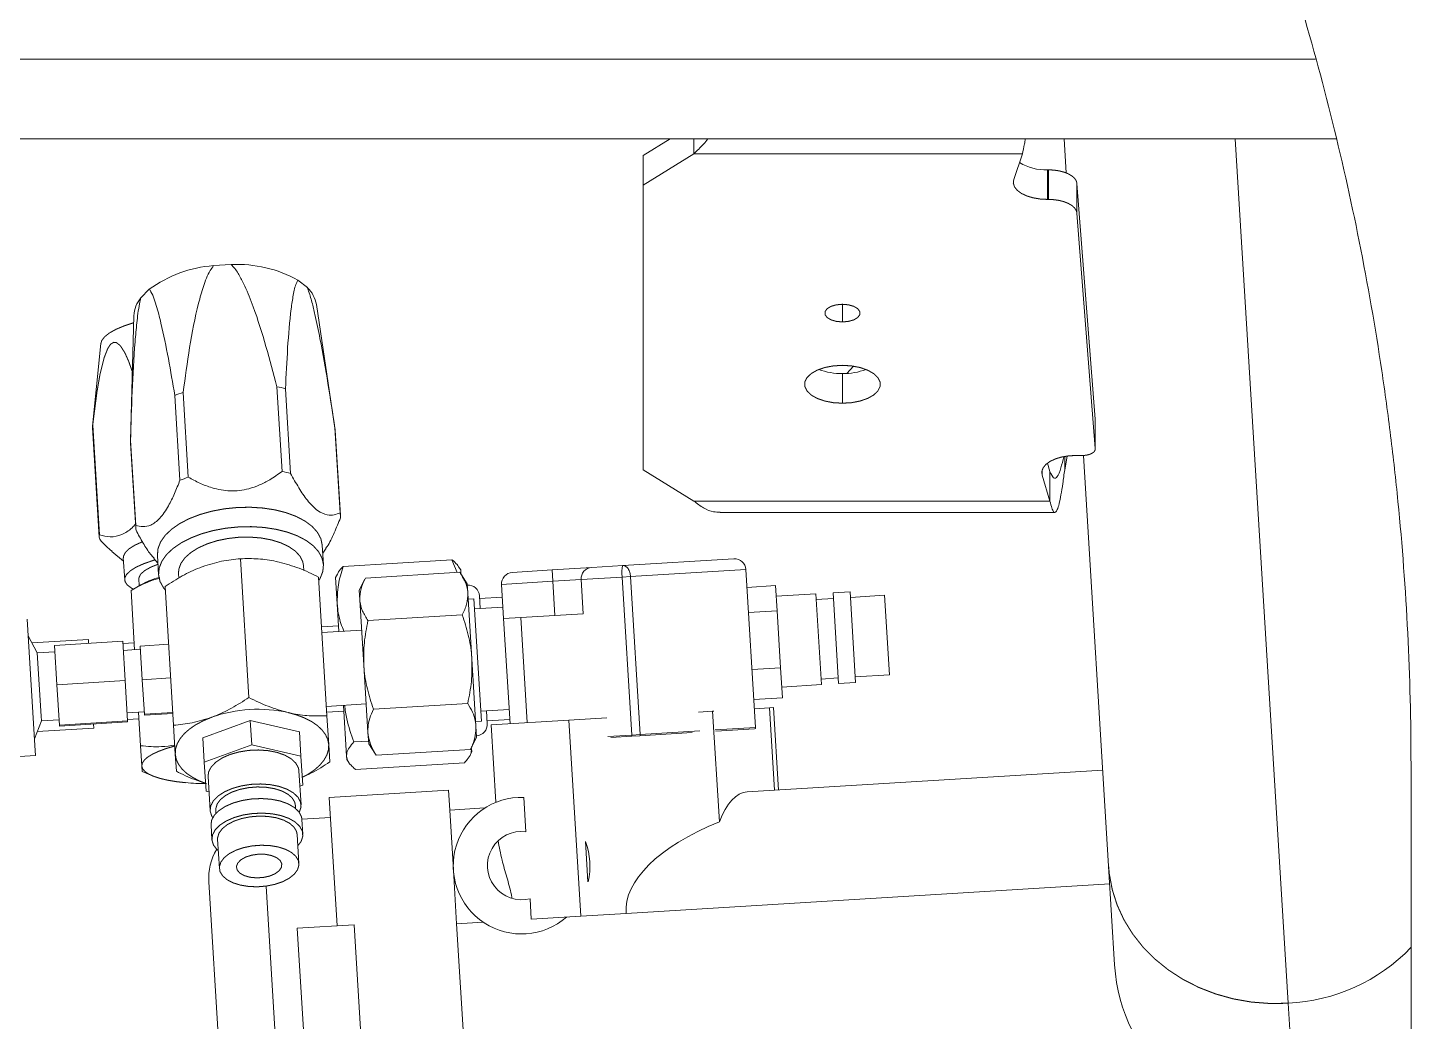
# Model space of a CAD drawing. Header units: millimetres. Extents: x -16985 to -606, y 2122 to 9380.
# Drawn here: x -8656.4 to -8412.8, y 4823.2 to 4997.7 of the extents above; entities that cross this region are included whole.
import ezdxf

# ---------------------------------------------------------------- set-up
doc = ezdxf.new("R2010")
doc.units = ezdxf.units.MM
for name, pattern in [('K5LT32768', [0]), ('K5LT32769', [0]), ('K5LT_THIN', [0])]:
    doc.linetypes.add(name, pattern=pattern)

msp = doc.modelspace()

# ---------------------------------------------------------------- linework, layer by layer
at = {"color": 8, "linetype": 'K5LT32768', "lineweight": 15, "true_color": 0x808080}
for p, q in [((-8430.29, 4992.19), (-9336.8, 4992.19)), ((-8444.41, 4978.19), (-8435.12, 4826.37)), ((-8513.39, 4949.12), (-8513.39, 4946.02)), ((-8478.32, 4920.02), (-8478.32, 4919.12)), ((-8568.75, 4875.65), (-8569.88, 4894.11)), ((-8550.38, 4873.46), (-8554.55, 4873.21)), ((-8538.45, 4874.19), (-8548.89, 4873.56)), ((-8528.62, 4874.8), (-8535.74, 4874.36)), ((-8614.58, 4846.94), (-8607.16, 4725.52)), ((-8466.46, 4847.34), (-8551.38, 4842.15)), ((-8435.12, 4826.37), (-8433.81, 4804.98))]:
    msp.add_line(p, q, dxfattribs=at)
at = {"color": 7, "linetype": 'K5LT_THIN', "lineweight": 18}
for p, q in [((-8426.62, 4978.19), (-8808.55, 4978.19)), ((-8543.66, 4978.19), (-8548.39, 4975.27)), ((-8539.48, 4978.19), (-8539.48, 4975.57)), ((-8474.46, 4978.19), (-8474.1, 4972.2)), ((-8539.48, 4975.57), (-8548.39, 4970.07)), ((-8548.39, 4975.27), (-8548.39, 4970.07)), ((-8539.48, 4975.57), (-8481.78, 4975.57)), ((-8481.78, 4975.57), (-8483.3, 4971.03)), ((-8477.39, 4972.73), (-8477.39, 4967.54)), ((-8477.19, 4972.73), (-8477.39, 4972.73)), ((-8477.19, 4967.54), (-8477.19, 4972.73)), ((-8548.39, 4920.07), (-8548.39, 4970.07)), ((-8472.2, 4965.13), (-8472.2, 4970.33)), ((-8472.2, 4970.33), (-8468.98, 4928.96)), ((-8477.19, 4967.54), (-8477.39, 4967.54)), ((-8472.2, 4965.13), (-8468.98, 4923.77)), ((-8623.82, 4955.91), (-8620.69, 4956.1)), ((-8609, 4953.36), (-8607.34, 4952.05)), ((-8636.57, 4950.26), (-8635.09, 4951.77)), ((-8602.49, 4927.38), (-8605.74, 4949.07)), ((-8637.8, 4947.11), (-8638.38, 4925.18)), ((-8643.58, 4942.26), (-8645.05, 4927.73)), ((-8513.39, 4936.94), (-8513.39, 4931.75)), ((-8512.62, 4936.96), (-8511.42, 4938.25)), ((-8629.15, 4933.65), (-8628.24, 4918.76)), ((-8611.78, 4919.77), (-8612.69, 4934.65)), ((-8611.18, 4934.3), (-8610.27, 4919.41)), ((-8629.7, 4918.22), (-8630.61, 4933.11)), ((-8468.98, 4923.77), (-8468.98, 4928.96)), ((-8468.98, 4928.92), (-8468.98, 4928.96)), ((-8468.98, 4923.72), (-8468.98, 4928.92)), ((-8645.06, 4927.51), (-8643.88, 4908.22)), ((-8645.03, 4927.89), (-8643.85, 4908.61)), ((-8601.58, 4912.51), (-8602.49, 4927.4)), ((-8601.53, 4912.07), (-8602.44, 4926.95)), ((-8638.38, 4925.2), (-8637.47, 4910.32)), ((-8638.38, 4924.76), (-8637.47, 4909.87)), ((-8474.36, 4920.06), (-8473.94, 4922.47)), ((-8474.36, 4922.4), (-8474.36, 4920.06)), ((-8472.39, 4922.57), (-8471.28, 4922.57)), ((-8471.06, 4922.58), (-8466.65, 4850.47)), ((-8539.48, 4914.57), (-8548.39, 4920.07)), ((-8476.95, 4914.57), (-8478.32, 4919.12)), ((-8476.95, 4919.77), (-8477.39, 4921.23)), ((-8476.95, 4919.77), (-8476.95, 4914.57)), ((-8539.48, 4914.57), (-8476.95, 4914.57)), ((-8534.86, 4912.56), (-8476.08, 4912.56)), ((-8604.51, 4903.39), (-8604.72, 4906.8)), ((-8641.66, 4905.71), (-8639.61, 4904.02)), ((-8639.65, 4904.59), (-8639.41, 4900.74)), ((-8634.3, 4904.5), (-8633.58, 4903.64)), ((-8633.66, 4905.03), (-8633.46, 4901.62)), ((-8619.1, 4904.44), (-8617.61, 4880.05)), ((-8604.63, 4905.41), (-8604.04, 4906.32)), ((-8581.95, 4904.25), (-8601.06, 4903.09)), ((-8581.06, 4902.03), (-8581.95, 4904.25)), ((-8532.44, 4904.42), (-8551.93, 4903.23)), ((-8629.96, 4901.83), (-8629.91, 4901.05)), ((-8607.95, 4902.38), (-8608, 4903.18)), ((-8580.59, 4902.06), (-8597.15, 4901.05)), ((-8580.41, 4902.49), (-8580.78, 4903.04)), ((-8579.26, 4900.05), (-8580.47, 4901.88)), ((-8580.36, 4901.72), (-8580.41, 4902.49)), ((-8564.38, 4902.46), (-8571.37, 4902.04)), ((-8557.39, 4902.89), (-8564.38, 4902.46)), ((-8564.26, 4900.47), (-8564.38, 4902.46)), ((-8551.93, 4903.23), (-8557.39, 4902.89)), ((-8530.32, 4902.54), (-8550.59, 4901.3)), ((-8528.62, 4874.8), (-8530.32, 4902.54)), ((-8636.6, 4899.85), (-8638.3, 4898.88)), ((-8636.92, 4900.89), (-8636.85, 4899.71)), ((-8632.33, 4899.57), (-8630.84, 4875.19)), ((-8605.38, 4901.22), (-8603.89, 4876.84)), ((-8602.07, 4901.74), (-8602.37, 4901.14)), ((-8602.08, 4896.5), (-8602.37, 4901.14)), ((-8597.24, 4900.86), (-8598.22, 4898.89)), ((-8579.16, 4898.39), (-8579.26, 4900.05)), ((-8564.26, 4900.47), (-8573.24, 4899.92)), ((-8573.24, 4899.92), (-8572.87, 4893.93)), ((-8564.26, 4900.47), (-8559.27, 4900.77)), ((-8563.89, 4894.48), (-8564.26, 4900.47)), ((-8559.27, 4900.77), (-8552.08, 4901.21)), ((-8558.9, 4894.78), (-8559.27, 4900.77)), ((-8552.08, 4901.21), (-8550.59, 4901.3)), ((-8552.08, 4901.21), (-8550.38, 4873.46)), ((-8550.59, 4901.3), (-8548.89, 4873.56)), ((-8530.13, 4899.41), (-8525.14, 4899.71)), ((-8525.14, 4899.71), (-8524.87, 4895.27)), ((-8638.3, 4898.88), (-8637.66, 4888.46)), ((-8638.3, 4898.88), (-8638.3, 4898.86)), ((-8598.12, 4897.23), (-8598.22, 4898.89)), ((-8597.42, 4885.72), (-8598.12, 4897.23)), ((-8578.45, 4886.88), (-8579.16, 4898.39)), ((-8578.09, 4897.37), (-8579.09, 4897.31)), ((-8578.09, 4897.37), (-8576.78, 4875.91)), ((-8576.99, 4895.68), (-8577.12, 4897.93)), ((-8573.1, 4897.67), (-8577.09, 4897.43)), ((-8518.04, 4898.29), (-8525.02, 4897.86)), ((-8517.06, 4882.32), (-8518.04, 4898.29)), ((-8514.98, 4897.47), (-8517.98, 4897.29)), ((-8512.05, 4898.65), (-8515.04, 4898.47)), ((-8514.07, 4882.5), (-8515.04, 4898.47)), ((-8511.07, 4882.68), (-8512.05, 4898.65)), ((-8506, 4898.02), (-8511.99, 4897.65)), ((-8505.14, 4884.05), (-8506, 4898.02)), ((-8601.79, 4891.66), (-8602.08, 4896.5)), ((-8580.13, 4894.58), (-8596.69, 4893.57)), ((-8573, 4895.93), (-8577.99, 4895.62)), ((-8569.88, 4894.11), (-8558.9, 4894.78)), ((-8529.86, 4894.97), (-8524.87, 4895.27)), ((-8524.87, 4895.27), (-8524.25, 4885.29)), ((-8655.16, 4871.61), (-8656.52, 4893.82)), ((-8601.85, 4892.66), (-8604.84, 4892.48)), ((-8569.88, 4894.11), (-8572.87, 4893.93)), ((-8572.87, 4893.93), (-8571.74, 4875.46)), ((-8654.76, 4887.92), (-8656.34, 4890.87)), ((-8645.79, 4890.27), (-8655.7, 4889.67)), ((-8639.75, 4889.93), (-8651.73, 4889.2)), ((-8645.79, 4890.27), (-8645.74, 4889.56)), ((-8639.75, 4889.93), (-8639.33, 4883.03)), ((-8639.73, 4889.53), (-8637.73, 4889.65)), ((-8597.8, 4891.9), (-8604.78, 4891.48)), ((-8651.66, 4888.11), (-8654.76, 4887.92)), ((-8654.09, 4876.81), (-8654.76, 4887.92)), ((-8651.73, 4889.2), (-8651.31, 4882.3)), ((-8636.66, 4888.53), (-8639.66, 4888.34)), ((-8636.7, 4889.1), (-8631.71, 4889.41)), ((-8636.34, 4883.19), (-8636.7, 4889.1)), ((-8596.69, 4873.9), (-8597.42, 4885.72)), ((-8577.73, 4875.06), (-8578.45, 4886.88)), ((-8524.25, 4885.29), (-8529.25, 4884.99)), ((-8523.93, 4880.03), (-8524.25, 4885.29)), ((-8639.33, 4883.03), (-8651.31, 4882.3)), ((-8639.33, 4883.03), (-8638.9, 4875.96)), ((-8636.34, 4883.19), (-8631.35, 4883.5)), ((-8635.96, 4877.13), (-8636.34, 4883.19)), ((-8524.05, 4881.89), (-8517.06, 4882.32)), ((-8517.12, 4883.31), (-8514.13, 4883.5)), ((-8514.07, 4882.5), (-8511.07, 4882.68)), ((-8511.13, 4883.68), (-8505.14, 4884.05)), ((-8651.31, 4882.3), (-8650.88, 4875.23)), ((-8528.92, 4879.73), (-8523.93, 4880.03)), ((-8638.98, 4877.36), (-8635.99, 4877.55)), ((-8636.99, 4877.49), (-8636.63, 4871.59)), ((-8603.99, 4878.5), (-8597, 4878.93)), ((-8603.93, 4877.5), (-8600.93, 4877.69)), ((-8600.45, 4869.76), (-8600.99, 4878.68)), ((-8579.18, 4879.03), (-8595.74, 4878.02)), ((-8576.89, 4877.65), (-8571.9, 4877.96)), ((-8575.75, 4875.47), (-8575.89, 4877.72)), ((-8538.65, 4877.49), (-8536.17, 4877.64)), ((-8536.17, 4877.64), (-8535.94, 4877.65)), ((-8534.98, 4858.25), (-8536.17, 4877.64)), ((-8528.82, 4878.09), (-8526.18, 4878.25)), ((-8526.18, 4878.25), (-8525.48, 4878.29)), ((-8525.29, 4863.78), (-8526.18, 4878.25)), ((-8524.6, 4863.82), (-8525.48, 4878.29)), ((-8655.24, 4872.82), (-8654.03, 4875.94)), ((-8654.03, 4875.94), (-8654.09, 4876.81)), ((-8654.03, 4875.94), (-8650.93, 4876.13)), ((-8638.9, 4875.96), (-8650.88, 4875.23)), ((-8650.88, 4875.23), (-8650.87, 4875.04)), ((-8638.89, 4875.78), (-8650.87, 4875.04)), ((-8644.88, 4875.41), (-8644.83, 4874.7)), ((-8638.91, 4876.18), (-8636.92, 4876.3)), ((-8638.9, 4875.96), (-8638.89, 4875.78)), ((-8635.96, 4877.13), (-8630.97, 4877.43)), ((-8635.96, 4876.97), (-8630.96, 4877.28)), ((-8635.96, 4876.97), (-8635.96, 4877.13)), ((-8630.53, 4870.12), (-8630.84, 4875.19)), ((-8625.69, 4872.97), (-8617.36, 4876.03)), ((-8617.36, 4876.03), (-8617.1, 4871.77)), ((-8617.36, 4876.03), (-8608.72, 4874.01)), ((-8603.89, 4876.84), (-8603.58, 4871.77)), ((-8577.78, 4875.85), (-8576.78, 4875.91)), ((-8577.61, 4873.1), (-8577.73, 4875.06)), ((-8575.78, 4875.97), (-8571.79, 4876.21)), ((-8575.09, 4875.26), (-8561.44, 4876.09)), ((-8575.09, 4875.26), (-8574.26, 4861.69)), ((-8561.44, 4876.09), (-8554.75, 4876.5)), ((-8559.33, 4841.66), (-8561.44, 4876.09)), ((-8644.83, 4874.7), (-8654.75, 4874.09)), ((-8625.69, 4872.97), (-8625.43, 4868.7)), ((-8608.72, 4874.01), (-8608.46, 4869.74)), ((-8596.57, 4871.94), (-8596.69, 4873.9)), ((-8578.59, 4871.14), (-8577.61, 4873.1)), ((-8550.37, 4873.27), (-8554.03, 4873.04)), ((-8550.38, 4873.46), (-8548.89, 4873.56)), ((-8550.37, 4873.27), (-8550.38, 4873.46)), ((-8548.98, 4873.35), (-8550.37, 4873.27)), ((-8539.74, 4873.92), (-8548.98, 4873.35)), ((-8528.81, 4874.58), (-8535.61, 4874.17)), ((-8655.06, 4869.87), (-8655.16, 4871.61)), ((-8636.41, 4868.04), (-8636.63, 4871.59)), ((-8617.1, 4871.77), (-8625.43, 4868.7)), ((-8608.46, 4869.74), (-8617.1, 4871.77)), ((-8603.58, 4871.77), (-8603.39, 4868.76)), ((-8596.6, 4872.41), (-8599.17, 4872.26)), ((-8596.57, 4871.94), (-8595.36, 4870.11)), ((-8578.69, 4870.95), (-8595.24, 4869.93)), ((-8578.75, 4869.95), (-8578.46, 4870.55)), ((-8578.61, 4871.14), (-8578.69, 4870.95)), ((-8578.46, 4870.55), (-8578.49, 4871.1)), ((-8675.52, 4868.62), (-8655.06, 4869.87)), ((-8636.35, 4867.08), (-8636.41, 4868.04)), ((-8630.34, 4867.11), (-8630.53, 4870.12)), ((-8625.43, 4868.7), (-8625.12, 4863.62)), ((-8608.15, 4864.65), (-8608.46, 4869.74)), ((-8600.41, 4869.2), (-8600.45, 4869.76)), ((-8600.41, 4869.2), (-8600.05, 4868.65)), ((-8579.77, 4868.6), (-8598.87, 4867.43)), ((-8595.24, 4869.93), (-8595.35, 4870.12)), ((-8413.55, 4868.19), (-8413.55, 4760.19)), ((-8636.35, 4867.07), (-8634.55, 4866.31)), ((-8624.78, 4866.19), (-8624.41, 4860.22)), ((-8608.44, 4861.2), (-8608.81, 4867.17)), ((-8467.68, 4867.3), (-8530.1, 4863.48)), ((-8625.12, 4863.62), (-8624.61, 4863.5)), ((-8608.64, 4864.47), (-8608.15, 4864.65)), ((-8582.55, 4863.78), (-8603.51, 4862.5)), ((-8582.55, 4863.78), (-8582.34, 4860.29)), ((-8609.41, 4860.58), (-8609.44, 4861.14)), ((-8603.51, 4862.5), (-8602.13, 4839.98)), ((-8576.16, 4860.67), (-8582.34, 4860.29)), ((-8574.26, 4861.69), (-8574.25, 4861.65)), ((-8569.32, 4862.53), (-8568.95, 4856.49)), ((-8623.41, 4860.28), (-8623.38, 4859.73)), ((-8603.3, 4859.01), (-8608.29, 4858.7)), ((-8608.13, 4856.08), (-8608.28, 4858.64)), ((-8582.34, 4860.29), (-8581.7, 4849.81)), ((-8624.25, 4857.66), (-8624.1, 4855.1)), ((-8608.81, 4850.9), (-8609.13, 4856.02)), ((-8623.1, 4855.16), (-8622.79, 4850.04)), ((-8558.06, 4847.72), (-8558.49, 4854.77)), ((-8581.7, 4849.81), (-8581.12, 4840.33)), ((-8466.65, 4850.47), (-8465.59, 4833.09)), ((-8624.65, 4847.68), (-8617.75, 4734.89)), ((-8568.23, 4844.73), (-8568.01, 4841.13)), ((-8568.01, 4841.13), (-8559.33, 4841.66)), ((-8559.33, 4841.66), (-8551.38, 4842.15)), ((-8599.14, 4840.16), (-8609.12, 4839.55)), ((-8607.64, 4815.35), (-8609.12, 4839.55)), ((-8597.66, 4815.96), (-8599.14, 4840.16)), ((-8576.46, 4840.61), (-8581.12, 4840.33)), ((-8581.12, 4840.33), (-8579, 4805.68))]:
    msp.add_line(p, q, dxfattribs=at)
at = {"color": 7, "linetype": 'K5LT_THIN', "const_width": 0.18}
for points in [[(-8472.2, 4970.33), (-8472.33, 4970.8), (-8472.63, 4971.26), (-8473.11, 4971.67), (-8473.73, 4972.04), (-8474.48, 4972.33), (-8475.33, 4972.55), (-8476.24, 4972.69), (-8477.19, 4972.73)], [(-8483.3, 4971.03), (-8483.38, 4970.39), (-8483.17, 4969.74), (-8482.69, 4969.14), (-8481.97, 4968.6), (-8481.02, 4968.15), (-8479.91, 4967.82), (-8478.68, 4967.61), (-8477.39, 4967.54)], [(-8477.19, 4967.54), (-8476.24, 4967.49), (-8475.33, 4967.36), (-8474.48, 4967.14), (-8473.73, 4966.84), (-8473.11, 4966.48), (-8472.63, 4966.06), (-8472.33, 4965.61), (-8472.2, 4965.13)], [(-8513.39, 4946.02), (-8514.45, 4946.12), (-8515.38, 4946.38), (-8516.07, 4946.8), (-8516.44, 4947.3), (-8516.44, 4947.84), (-8516.07, 4948.35), (-8515.38, 4948.76), (-8514.45, 4949.03), (-8513.39, 4949.12)], [(-8513.39, 4949.12), (-8512.33, 4949.03), (-8511.39, 4948.76), (-8510.7, 4948.35), (-8510.33, 4947.84), (-8510.33, 4947.3), (-8510.7, 4946.8), (-8511.39, 4946.38), (-8512.33, 4946.12), (-8513.39, 4946.02)], [(-8637.83, 4945.88), (-8639.47, 4945.34), (-8640.95, 4944.72), (-8642.11, 4944.07), (-8642.95, 4943.4), (-8643.45, 4942.73), (-8643.58, 4942.26)], [(-8638.06, 4937.26), (-8638.72, 4939.13), (-8639.39, 4940.62), (-8640.18, 4941.85), (-8640.85, 4942.39), (-8641.35, 4942.44), (-8641.87, 4942.12), (-8642.37, 4941.39), (-8643.02, 4939.73), (-8643.75, 4936.8), (-8644.28, 4933.73), (-8645.03, 4927.89)], [(-8513.39, 4931.75), (-8514.98, 4931.84), (-8516.48, 4932.13), (-8517.8, 4932.58), (-8518.86, 4933.18), (-8519.6, 4933.89), (-8519.99, 4934.67), (-8519.99, 4935.47), (-8519.6, 4936.25), (-8518.86, 4936.96), (-8517.8, 4937.56), (-8516.48, 4938.02), (-8514.98, 4938.3), (-8513.39, 4938.4)], [(-8513.39, 4938.4), (-8511.79, 4938.3), (-8510.3, 4938.02), (-8508.98, 4937.56), (-8507.91, 4936.96), (-8507.17, 4936.25), (-8506.78, 4935.47), (-8506.78, 4934.67), (-8507.17, 4933.89), (-8507.91, 4933.18), (-8508.98, 4932.58), (-8510.3, 4932.13), (-8511.79, 4931.84), (-8513.39, 4931.75)], [(-8468.98, 4923.77), (-8469.01, 4923.54), (-8469.13, 4923.31), (-8469.33, 4923.11), (-8469.62, 4922.92), (-8469.97, 4922.77), (-8470.38, 4922.66), (-8470.82, 4922.59), (-8471.28, 4922.57)], [(-8472.39, 4922.57), (-8473.67, 4922.5), (-8474.89, 4922.3), (-8475.99, 4921.97), (-8476.93, 4921.53), (-8477.66, 4921), (-8478.15, 4920.4), (-8478.37, 4919.77), (-8478.32, 4919.12)], [(-8619.65, 4913.43), (-8621.91, 4913.2), (-8624.1, 4912.79), (-8626.17, 4912.21), (-8628.07, 4911.48), (-8629.75, 4910.61), (-8631.17, 4909.62), (-8632.3, 4908.54), (-8633.1, 4907.4), (-8633.56, 4906.22), (-8633.66, 4905.03)], [(-8604.72, 4906.8), (-8604.97, 4907.97), (-8605.57, 4909.08), (-8606.5, 4910.12), (-8607.75, 4911.05), (-8609.28, 4911.86), (-8611.06, 4912.52), (-8613.03, 4913.02), (-8615.16, 4913.34), (-8617.38, 4913.48), (-8619.65, 4913.43)], [(-8619.44, 4910.02), (-8621.7, 4909.79), (-8623.89, 4909.38), (-8625.96, 4908.8), (-8627.86, 4908.06), (-8629.54, 4907.19), (-8630.96, 4906.21), (-8632.09, 4905.13), (-8632.89, 4903.99), (-8633.35, 4902.81), (-8633.46, 4901.62), (-8633.21, 4900.45), (-8632.6, 4899.34), (-8632.29, 4898.94)], [(-8605.34, 4900.59), (-8605.08, 4901.02), (-8604.62, 4902.2), (-8604.51, 4903.39), (-8604.76, 4904.55), (-8605.36, 4905.67), (-8606.3, 4906.71), (-8607.54, 4907.64), (-8609.07, 4908.45), (-8610.85, 4909.11), (-8612.82, 4909.6), (-8614.95, 4909.93), (-8617.17, 4910.07), (-8619.44, 4910.02)], [(-8636.31, 4907.41), (-8636.32, 4907.41), (-8637.64, 4906.81), (-8638.64, 4906.18), (-8639.3, 4905.54), (-8639.62, 4904.91), (-8639.65, 4904.59)], [(-8619.33, 4908.21), (-8621.29, 4907.99), (-8623.17, 4907.61), (-8624.91, 4907.05), (-8626.47, 4906.36), (-8627.78, 4905.53), (-8628.82, 4904.62), (-8629.53, 4903.63), (-8629.91, 4902.6), (-8629.96, 4901.83)], [(-8608, 4903.18), (-8608.15, 4903.94), (-8608.65, 4904.91), (-8609.48, 4905.8), (-8610.62, 4906.58), (-8612.02, 4907.24), (-8613.65, 4907.74), (-8615.45, 4908.08), (-8617.37, 4908.23), (-8619.33, 4908.21)], [(-8634.08, 4904.23), (-8634.49, 4904.11), (-8636.09, 4903.55), (-8637.4, 4902.96), (-8638.4, 4902.33), (-8639.07, 4901.69), (-8639.39, 4901.05), (-8639.35, 4900.43), (-8638.96, 4899.83), (-8638.22, 4899.28), (-8637.9, 4899.11)], [(-8633.47, 4903.51), (-8633.5, 4903.49), (-8634.84, 4902.95), (-8635.87, 4902.37), (-8636.56, 4901.78), (-8636.89, 4901.18), (-8636.92, 4900.89)], [(-8603.58, 4871.77), (-8603.75, 4872.67), (-8604.15, 4873.55), (-8604.77, 4874.38), (-8605.6, 4875.16), (-8606.62, 4875.86), (-8607.83, 4876.47), (-8609.19, 4877), (-8610.69, 4877.42)], [(-8630.53, 4870.12), (-8630.47, 4871.04), (-8630.18, 4871.96), (-8629.66, 4872.86), (-8628.94, 4873.73), (-8628, 4874.55), (-8626.88, 4875.31), (-8625.59, 4875.99), (-8624.16, 4876.59)], [(-8548.98, 4873.35), (-8548.96, 4873.36), (-8548.94, 4873.37), (-8548.93, 4873.39), (-8548.91, 4873.41), (-8548.9, 4873.44), (-8548.9, 4873.48), (-8548.89, 4873.52), (-8548.89, 4873.56)], [(-8636.41, 4868.04), (-8636.31, 4868.56), (-8635.96, 4869.09), (-8635.36, 4869.61), (-8634.52, 4870.12), (-8633.46, 4870.61), (-8632.2, 4871.08), (-8630.74, 4871.51), (-8630.62, 4871.54)], [(-8630.53, 4870.12), (-8630.36, 4869.21), (-8629.96, 4868.34), (-8629.34, 4867.5), (-8628.51, 4866.73), (-8627.48, 4866.03), (-8626.28, 4865.41), (-8625.2, 4864.99)], [(-8608.81, 4867.17), (-8608.9, 4867.69), (-8609.36, 4868.53), (-8610.16, 4869.29), (-8611.27, 4869.93), (-8612.64, 4870.42), (-8614.21, 4870.73), (-8615.89, 4870.85), (-8617.62, 4870.78), (-8619.31, 4870.51), (-8620.88, 4870.07), (-8622.26, 4869.47), (-8623.38, 4868.73), (-8624.2, 4867.9), (-8624.67, 4867.02), (-8624.78, 4866.19)], [(-8608.24, 4866.03), (-8607.22, 4866.58), (-8606.1, 4867.34), (-8605.17, 4868.16), (-8604.44, 4869.03), (-8603.93, 4869.93), (-8603.64, 4870.85), (-8603.58, 4871.77)], [(-8636.41, 4868.04), (-8636.25, 4867.54), (-8635.84, 4867.06), (-8635.18, 4866.61), (-8634.29, 4866.21), (-8633.17, 4865.85), (-8631.86, 4865.54), (-8630.36, 4865.29), (-8628.72, 4865.11)], [(-8608.75, 4859.89), (-8608.74, 4859.92), (-8608.45, 4860.82), (-8608.54, 4861.72), (-8608.99, 4862.56), (-8609.79, 4863.32), (-8610.91, 4863.96), (-8612.28, 4864.45), (-8613.84, 4864.76), (-8615.53, 4864.88), (-8617.26, 4864.81), (-8618.94, 4864.54), (-8620.51, 4864.1), (-8621.89, 4863.5), (-8623.02, 4862.76), (-8623.83, 4861.93), (-8624.3, 4861.05), (-8624.41, 4860.14), (-8624.13, 4859.27), (-8623.94, 4858.96)], [(-8609.44, 4861.14), (-8609.55, 4861.67), (-8610, 4862.43), (-8610.78, 4863.1), (-8611.84, 4863.66), (-8613.12, 4864.06), (-8614.58, 4864.3), (-8616.13, 4864.36), (-8617.69, 4864.23), (-8619.19, 4863.93), (-8620.55, 4863.47), (-8621.7, 4862.86), (-8622.59, 4862.15), (-8623.17, 4861.37), (-8623.41, 4860.55), (-8623.41, 4860.28)], [(-8608.28, 4858.64), (-8608.38, 4859.16), (-8608.83, 4860), (-8609.64, 4860.76), (-8610.75, 4861.4), (-8612.12, 4861.89), (-8613.69, 4862.2), (-8615.37, 4862.32), (-8617.1, 4862.25), (-8618.79, 4861.98), (-8620.36, 4861.54), (-8621.74, 4860.94), (-8622.86, 4860.2), (-8623.68, 4859.38), (-8624.15, 4858.49), (-8624.25, 4857.66)], [(-8609.07, 4853.94), (-8608.42, 4854.8), (-8608.14, 4855.7), (-8608.22, 4856.6), (-8608.68, 4857.44), (-8609.48, 4858.21), (-8610.59, 4858.84), (-8611.96, 4859.33), (-8613.53, 4859.64), (-8615.21, 4859.76), (-8616.94, 4859.69), (-8618.63, 4859.43), (-8620.2, 4858.98), (-8621.58, 4858.38), (-8622.71, 4857.65), (-8623.52, 4856.82), (-8623.99, 4855.93), (-8624.09, 4855.03), (-8623.82, 4854.15), (-8623.19, 4853.34), (-8622.98, 4853.16)], [(-8609.13, 4856.02), (-8609.24, 4856.55), (-8609.69, 4857.31), (-8610.47, 4857.99), (-8611.52, 4858.54), (-8612.81, 4858.95), (-8614.27, 4859.18), (-8615.81, 4859.24), (-8617.37, 4859.11), (-8618.87, 4858.81), (-8620.23, 4858.35), (-8621.39, 4857.74), (-8622.27, 4857.03), (-8622.85, 4856.25), (-8623.1, 4855.43), (-8623.1, 4855.16)]]:
    msp.add_lwpolyline(points, dxfattribs=at)
for points in [[(-8609.64, 4849.03), (-8609.06, 4849.81), (-8608.82, 4850.63), (-8608.92, 4851.44), (-8609.38, 4852.2), (-8610.15, 4852.87), (-8611.21, 4853.42), (-8612.5, 4853.83), (-8613.95, 4854.07), (-8615.5, 4854.12), (-8617.06, 4854), (-8618.56, 4853.69), (-8619.92, 4853.23), (-8621.07, 4852.63), (-8621.96, 4851.92), (-8622.54, 4851.13), (-8622.78, 4850.32), (-8622.68, 4849.51), (-8622.22, 4848.75), (-8621.45, 4848.08), (-8620.39, 4847.52), (-8619.1, 4847.12), (-8617.65, 4846.88), (-8616.1, 4846.82), (-8614.54, 4846.95), (-8613.04, 4847.25), (-8611.68, 4847.71), (-8610.53, 4848.32)], [(-8612.28, 4849.65), (-8611.88, 4850.25), (-8611.83, 4850.87), (-8612.13, 4851.46), (-8612.76, 4851.96), (-8613.66, 4852.32), (-8614.74, 4852.53), (-8615.93, 4852.55), (-8617.1, 4852.38), (-8618.15, 4852.05), (-8619, 4851.57), (-8619.56, 4851), (-8619.79, 4850.38), (-8619.66, 4849.77), (-8619.19, 4849.22), (-8618.42, 4848.79), (-8617.42, 4848.5), (-8616.27, 4848.39), (-8615.08, 4848.46), (-8613.95, 4848.71), (-8612.99, 4849.12)]]:
    msp.add_lwpolyline(points, close=True, dxfattribs=at)
at = {"color": 8, "linetype": 'K5LT32769', "true_color": 0x808080, "const_width": 0.18}
msp.add_lwpolyline([(-8435.12, 4826.37), (-8438.37, 4826.33), (-8441.59, 4826.58), (-8444.76, 4827.14), (-8447.84, 4828), (-8450.79, 4829.14), (-8453.57, 4830.55), (-8456.15, 4832.22), (-8458.5, 4834.12), (-8460.6, 4836.23), (-8462.42, 4838.54), (-8463.94, 4841), (-8465.14, 4843.6), (-8466, 4846.3), (-8466.52, 4849.07), (-8466.65, 4850.47)], dxfattribs=at)
at = {"color": 7, "linetype": 'K5LT_THIN', "lineweight": 18}
for centre, radius, start, end in [((-8477.75, 4981.4), 8.67, 238.3653, 272.4361), ((-8622.13, 4933.93), 22.05, 94.3863, 125.9935), ((-8619.68, 4934.08), 22.05, 61.0065, 92.6137), ((-8611.02, 4948.15), 5.36, 9.9593, 46.6883), ((-8632.44, 4946.84), 5.36, 140.3117, 177.0407), ((-8513.54, 4948.29), 11.34, 249.3626, 270.7669), ((-8513.23, 4948.29), 11.34, 269.2331, 290.6374), ((-8621.04, 4909.36), 25.6, 108.4526, 111.9272), ((-8617.77, 4909.56), 25.6, 75.0728, 78.5474), ((-8643.65, 4927.59), 1.41, 167.7991, 183.3906), ((-8607.3, 4926.66), 4.87, 3.5032, 8.7587), ((-8633.52, 4925.05), 4.87, 178.2413, 183.4968), ((-8616.86, 4894.67), 25.6, 75.0728, 78.5474), ((-8620.13, 4894.47), 25.6, 108.4526, 111.9272), ((-8606.39, 4911.77), 4.86, 358.2394, 8.7606), ((-8632.61, 4910.17), 4.86, 178.2394, 188.7606), ((-8642.48, 4908.31), 1.4, 167.7355, 199.2645), ((-8532.32, 4902.42), 2, 3.5, 93.5), ((-8571.24, 4900.04), 2, 93.5, 183.5), ((-8557.27, 4900.9), 2, 93.5, 183.5), ((-8629.27, 4886.25), 15.45, 105.4876, 118.3173), ((-8579.12, 4897.81), 2, 3.5, 93.5), ((-8615.98, 4853.48), 24.52, 77.5189, 109.4811), ((-8577.75, 4875.35), 2, 273.5, 3.5), ((-8528.82, 4874.78), 0.2, 273.5, 3.5), ((-8624.71, 4911.87), 46.93, 265.0971, 269.5681), ((-8569.72, 4850.54), 12, 88.0758, 311.1585), ((-8569.72, 4850.54), 6, 82.6022, 284.3978), ((-8614.66, 4848.29), 10, 149.2311, 183.5), ((-8569.72, 4850.54), 12, 346.3883, 20.6117), ((-8435.64, 4834.92), 30, 183.5, 273.5)]:
    msp.add_arc(centre, radius, start, end, dxfattribs=at)
at = {"color": 8, "linetype": 'K5LT32768', "lineweight": 15, "true_color": 0x808080}
msp.add_arc((-8436.69, 4858.52), 32.19, 272.79, 315.9404, dxfattribs=at)
at = {"color": 7, "linetype": 'K5LT_THIN', "lineweight": 18}
for centre, major_axis, start_param, end_param in [((-8528.88, 4843.52), (-1.22, 19.96), 0, 0.716974), ((-8500.88, 4845.23), (50.5, 3.09), 2.28777, 3.141593)]:
    msp.add_ellipse(centre, major_axis=major_axis, ratio=0.395291, start_param=start_param, end_param=end_param, dxfattribs=at)
for points, knots in [([(-9373.55, 4868.19), (-9373.55, 4884.31), (-9372.76, 4900.3), (-9369.64, 4932.04), (-9367.31, 4947.78), (-9361.12, 4979.02), (-9357.26, 4994.51), (-9351.46, 5013.72), (-9350.25, 5017.55), (-9348.36, 5023.29), (-9347.72, 5025.2), (-9346.41, 5029.01), (-9345.75, 5030.92), (-9342.36, 5040.42), (-9339.47, 5047.93), (-9330.28, 5070.16), (-9323.46, 5084.61), (-9308.46, 5112.75), (-9300.28, 5126.44), (-9286.97, 5146.42), (-9282.37, 5152.99), (-9275.19, 5162.69), (-9272.76, 5165.9), (-9267.8, 5172.28), (-9265.28, 5175.44), (-9252.48, 5191.07), (-9241.7, 5202.98), (-9219.11, 5225.62), (-9207.29, 5236.36), (-9182.62, 5256.67), (-9169.76, 5266.24), (-9153.02, 5277.46), (-9149.64, 5279.66), (-9144.52, 5282.92), (-9142.8, 5283.99), (-9139.36, 5286.12), (-9137.63, 5287.17), (-9128.97, 5292.37), (-9121.97, 5296.35), (-9100.73, 5307.72), (-9071.81, 5321.42), (-9041.71, 5332.24), (-9018.68, 5339.26), (-9010.93, 5341.41), (-8999.19, 5344.36), (-8995.25, 5345.3), (-8987.35, 5347.08), (-8983.39, 5347.93), (-8963.59, 5351.88), (-8947.71, 5354.23), (-8915.87, 5357.38), (-8899.91, 5358.18), (-8867.9, 5358.2), (-8851.86, 5357.43), (-8833.77, 5355.66), (-8831.76, 5355.45), (-8827.73, 5355), (-8825.72, 5354.77), (-8819.69, 5354.02), (-8815.69, 5353.48), (-8803.72, 5351.71), (-8795.79, 5350.33), (-8772.19, 5345.63), (-8756.68, 5341.75), (-8726.09, 5332.47), (-8711.02, 5327.09), (-8688.74, 5317.87), (-8681.38, 5314.61), (-8670.41, 5309.42), (-8666.76, 5307.64), (-8659.54, 5304), (-8655.96, 5302.14), (-8638.2, 5292.64), (-8624.46, 5284.39), (-8597.89, 5266.62), (-8585.06, 5257.11), (-8560.32, 5236.8), (-8548.41, 5226.01), (-8535.54, 5213.14), (-8534.12, 5211.69), (-8531.29, 5208.8), (-8527.09, 5204.43), (-8522.98, 5200.01), (-8514.89, 5191.06), (-8509.65, 5184.98), (-8494.43, 5166.42), (-8484.93, 5153.59), (-8467.21, 5127.05), (-8458.99, 5113.34), (-8449.52, 5095.63), (-8446.74, 5090.28), (-8444.06, 5084.86), (-8442.29, 5081.23), (-8441.41, 5079.41), (-8437.1, 5070.28), (-8433.84, 5062.92), (-8424.64, 5040.68), (-8419.27, 5025.64), (-8410.02, 4995.15), (-8406.15, 4979.7), (-8401.46, 4956.22), (-8400.09, 4948.33), (-8398.31, 4936.43), (-8397.77, 4932.45), (-8396.78, 4924.47), (-8396.33, 4920.46), (-8394.35, 4900.4), (-8393.55, 4884.31), (-8393.55, 4868.19)], [0, 0, 0, 0, 0.03125, 0.03125, 0.0625, 0.0625, 0.09375, 0.09375, 0.101563, 0.101563, 0.105469, 0.105469, 0.109375, 0.109375, 0.125, 0.125, 0.15625, 0.15625, 0.1875, 0.1875, 0.203125, 0.203125, 0.210938, 0.210938, 0.21875, 0.21875, 0.25, 0.25, 0.28125, 0.28125, 0.3125, 0.3125, 0.320313, 0.320313, 0.324219, 0.324219, 0.328125, 0.328125, 0.34375, 0.34375, 0.375, 0.40625, 0.40625, 0.421875, 0.421875, 0.429688, 0.429688, 0.4375, 0.4375, 0.46875, 0.46875, 0.5, 0.5, 0.53125, 0.53125, 0.535156, 0.535156, 0.539063, 0.539063, 0.546875, 0.546875, 0.5625, 0.5625, 0.59375, 0.59375, 0.625, 0.625, 0.640625, 0.640625, 0.648438, 0.648438, 0.65625, 0.65625, 0.6875, 0.6875, 0.71875, 0.71875, 0.75, 0.75, 0.753906, 0.753906, 0.757813, 0.765625, 0.765625, 0.78125, 0.78125, 0.8125, 0.8125, 0.84375, 0.84375, 0.851563, 0.855469, 0.855469, 0.859375, 0.859375, 0.875, 0.875, 0.90625, 0.90625, 0.9375, 0.9375, 0.953125, 0.953125, 0.960938, 0.960938, 0.96875, 0.96875, 1, 1, 1, 1]), ([(-9373.55, 4868.19), (-9373.55, 4884.31), (-9372.76, 4900.3), (-9369.64, 4932.04), (-9367.31, 4947.78), (-9361.12, 4979.02), (-9357.26, 4994.51), (-9351.46, 5013.72), (-9350.25, 5017.55), (-9348.36, 5023.29), (-9347.72, 5025.2), (-9346.41, 5029.01), (-9345.75, 5030.92), (-9342.36, 5040.42), (-9339.47, 5047.93), (-9330.28, 5070.16), (-9323.46, 5084.61), (-9308.46, 5112.75), (-9300.28, 5126.44), (-9286.97, 5146.42), (-9282.37, 5152.99), (-9275.19, 5162.69), (-9272.76, 5165.9), (-9267.8, 5172.28), (-9265.28, 5175.44), (-9252.48, 5191.07), (-9241.7, 5202.98), (-9219.11, 5225.62), (-9207.29, 5236.36), (-9182.62, 5256.67), (-9169.76, 5266.24), (-9153.02, 5277.46), (-9149.64, 5279.66), (-9144.52, 5282.92), (-9142.8, 5283.99), (-9139.36, 5286.12), (-9137.63, 5287.17), (-9128.97, 5292.37), (-9121.97, 5296.35), (-9100.73, 5307.72), (-9071.81, 5321.42), (-9041.71, 5332.24), (-9018.68, 5339.26), (-9010.93, 5341.41), (-8999.19, 5344.36), (-8995.25, 5345.3), (-8987.35, 5347.08), (-8983.39, 5347.93), (-8963.59, 5351.88), (-8947.71, 5354.23), (-8915.87, 5357.38), (-8899.91, 5358.18), (-8867.9, 5358.2), (-8851.86, 5357.43), (-8833.77, 5355.66), (-8831.76, 5355.45), (-8827.73, 5355), (-8825.72, 5354.77), (-8819.69, 5354.02), (-8815.69, 5353.48), (-8803.72, 5351.71), (-8795.79, 5350.33), (-8772.19, 5345.63), (-8756.68, 5341.75), (-8726.09, 5332.47), (-8711.02, 5327.09), (-8688.74, 5317.87), (-8681.38, 5314.61), (-8670.41, 5309.42), (-8666.76, 5307.64), (-8659.54, 5304), (-8655.96, 5302.14), (-8638.2, 5292.64), (-8624.46, 5284.39), (-8597.89, 5266.62), (-8585.06, 5257.11), (-8560.32, 5236.8), (-8548.41, 5226.01), (-8535.54, 5213.14), (-8534.12, 5211.69), (-8531.29, 5208.8), (-8527.09, 5204.43), (-8522.98, 5200.01), (-8514.89, 5191.06), (-8509.65, 5184.98), (-8494.43, 5166.42), (-8484.93, 5153.59), (-8467.21, 5127.05), (-8458.99, 5113.34), (-8449.52, 5095.63), (-8446.74, 5090.28), (-8444.06, 5084.86), (-8442.29, 5081.23), (-8441.41, 5079.41), (-8437.1, 5070.28), (-8433.84, 5062.92), (-8424.64, 5040.68), (-8419.27, 5025.64), (-8410.02, 4995.15), (-8406.15, 4979.7), (-8401.46, 4956.22), (-8400.09, 4948.33), (-8398.31, 4936.43), (-8397.77, 4932.45), (-8396.78, 4924.47), (-8396.33, 4920.46), (-8394.35, 4900.4), (-8393.55, 4884.31), (-8393.55, 4868.19)], [0, 0, 0, 0, 0.03125, 0.03125, 0.0625, 0.0625, 0.09375, 0.09375, 0.101563, 0.101563, 0.105469, 0.105469, 0.109375, 0.109375, 0.125, 0.125, 0.15625, 0.15625, 0.1875, 0.1875, 0.203125, 0.203125, 0.210938, 0.210938, 0.21875, 0.21875, 0.25, 0.25, 0.28125, 0.28125, 0.3125, 0.3125, 0.320313, 0.320313, 0.324219, 0.324219, 0.328125, 0.328125, 0.34375, 0.34375, 0.375, 0.40625, 0.40625, 0.421875, 0.421875, 0.429688, 0.429688, 0.4375, 0.4375, 0.46875, 0.46875, 0.5, 0.5, 0.53125, 0.53125, 0.535156, 0.535156, 0.539063, 0.539063, 0.546875, 0.546875, 0.5625, 0.5625, 0.59375, 0.59375, 0.625, 0.625, 0.640625, 0.640625, 0.648438, 0.648438, 0.65625, 0.65625, 0.6875, 0.6875, 0.71875, 0.71875, 0.75, 0.75, 0.753906, 0.753906, 0.757813, 0.765625, 0.765625, 0.78125, 0.78125, 0.8125, 0.8125, 0.84375, 0.84375, 0.851563, 0.855469, 0.855469, 0.859375, 0.859375, 0.875, 0.875, 0.90625, 0.90625, 0.9375, 0.9375, 0.953125, 0.953125, 0.960938, 0.960938, 0.96875, 0.96875, 1, 1, 1, 1]), ([(-9353.55, 4868.19), (-9353.55, 4883.65), (-9352.79, 4898.99), (-9349.8, 4929.44), (-9347.56, 4944.54), (-9341.63, 4974.5), (-9337.93, 4989.36), (-9332.36, 5007.78), (-9331.2, 5011.45), (-9329.39, 5016.95), (-9328.78, 5018.79), (-9327.52, 5022.45), (-9326.88, 5024.28), (-9323.63, 5033.39), (-9320.86, 5040.59), (-9312.04, 5061.92), (-9305.5, 5075.77), (-9291.12, 5102.76), (-9283.27, 5115.9), (-9270.51, 5135.06), (-9266.09, 5141.36), (-9259.21, 5150.67), (-9256.88, 5153.75), (-9252.12, 5159.86), (-9249.7, 5162.9), (-9237.42, 5177.89), (-9227.09, 5189.31), (-9205.42, 5211.03), (-9194.08, 5221.32), (-9170.42, 5240.81), (-9158.08, 5249.99), (-9142.03, 5260.75), (-9138.79, 5262.87), (-9133.87, 5265.99), (-9132.23, 5267.02), (-9128.92, 5269.06), (-9127.27, 5270.07), (-9118.96, 5275.06), (-9112.24, 5278.87), (-9091.87, 5289.78), (-9064.13, 5302.92), (-9035.26, 5313.3), (-9013.17, 5320.03), (-9005.74, 5322.09), (-8994.47, 5324.93), (-8990.7, 5325.83), (-8983.12, 5327.54), (-8979.32, 5328.34), (-8960.33, 5332.13), (-8945.1, 5334.39), (-8914.55, 5337.41), (-8899.24, 5338.18), (-8868.54, 5338.2), (-8853.16, 5337.46), (-8835.8, 5335.76), (-8833.87, 5335.56), (-8830.01, 5335.13), (-8828.08, 5334.91), (-8822.3, 5334.19), (-8818.45, 5333.67), (-8806.97, 5331.97), (-8799.37, 5330.65), (-8776.73, 5326.15), (-8761.85, 5322.42), (-8732.51, 5313.52), (-8718.06, 5308.35), (-8696.69, 5299.51), (-8689.62, 5296.38), (-8679.1, 5291.41), (-8675.61, 5289.7), (-8668.68, 5286.21), (-8665.25, 5284.43), (-8648.21, 5275.31), (-8635.03, 5267.4), (-8609.54, 5250.36), (-8597.24, 5241.23), (-8573.51, 5221.75), (-8562.08, 5211.4), (-8549.74, 5199.05), (-8548.38, 5197.67), (-8545.67, 5194.89), (-8541.64, 5190.71), (-8537.7, 5186.46), (-8529.93, 5177.88), (-8524.91, 5172.05), (-8510.31, 5154.24), (-8501.2, 5141.94), (-8484.2, 5116.48), (-8476.31, 5103.33), (-8467.24, 5086.35), (-8464.57, 5081.21), (-8462, 5076.01), (-8460.3, 5072.53), (-8459.46, 5070.79), (-8455.32, 5062.03), (-8452.19, 5054.97), (-8443.37, 5033.64), (-8438.22, 5019.21), (-8429.35, 4989.97), (-8425.63, 4975.15), (-8421.14, 4952.62), (-8419.82, 4945.06), (-8418.12, 4933.65), (-8417.6, 4929.83), (-8416.65, 4922.17), (-8416.22, 4918.33), (-8414.32, 4899.08), (-8413.55, 4883.65), (-8413.55, 4868.19)], [0, 0, 0, 0, 0.03125, 0.03125, 0.0625, 0.0625, 0.09375, 0.09375, 0.101563, 0.101563, 0.105469, 0.105469, 0.109375, 0.109375, 0.125, 0.125, 0.15625, 0.15625, 0.1875, 0.1875, 0.203125, 0.203125, 0.210937, 0.210937, 0.21875, 0.21875, 0.25, 0.25, 0.28125, 0.28125, 0.3125, 0.3125, 0.320312, 0.320312, 0.324219, 0.324219, 0.328125, 0.328125, 0.34375, 0.34375, 0.375, 0.40625, 0.40625, 0.421875, 0.421875, 0.429687, 0.429687, 0.4375, 0.4375, 0.46875, 0.46875, 0.5, 0.5, 0.53125, 0.53125, 0.535156, 0.535156, 0.539062, 0.539062, 0.546875, 0.546875, 0.5625, 0.5625, 0.59375, 0.59375, 0.625, 0.625, 0.640625, 0.640625, 0.648437, 0.648437, 0.65625, 0.65625, 0.6875, 0.6875, 0.71875, 0.71875, 0.75, 0.75, 0.753906, 0.753906, 0.757812, 0.765625, 0.765625, 0.78125, 0.78125, 0.8125, 0.8125, 0.84375, 0.84375, 0.851562, 0.855469, 0.855469, 0.859375, 0.859375, 0.875, 0.875, 0.90625, 0.90625, 0.9375, 0.9375, 0.953125, 0.953125, 0.960937, 0.960937, 0.96875, 0.96875, 1, 1, 1, 1]), ([(-9353.55, 4868.19), (-9353.55, 4883.65), (-9352.79, 4898.99), (-9349.8, 4929.44), (-9347.56, 4944.54), (-9341.63, 4974.5), (-9337.93, 4989.36), (-9332.36, 5007.78), (-9331.2, 5011.45), (-9329.39, 5016.95), (-9328.78, 5018.79), (-9327.52, 5022.45), (-9326.88, 5024.28), (-9323.63, 5033.39), (-9320.86, 5040.59), (-9312.04, 5061.92), (-9305.5, 5075.77), (-9291.12, 5102.76), (-9283.27, 5115.9), (-9270.51, 5135.06), (-9266.09, 5141.36), (-9259.21, 5150.67), (-9256.88, 5153.75), (-9252.12, 5159.86), (-9249.7, 5162.9), (-9237.42, 5177.89), (-9227.09, 5189.31), (-9205.42, 5211.03), (-9194.08, 5221.32), (-9170.42, 5240.81), (-9158.08, 5249.99), (-9142.03, 5260.75), (-9138.79, 5262.87), (-9133.87, 5265.99), (-9132.23, 5267.02), (-9128.92, 5269.06), (-9127.27, 5270.07), (-9118.96, 5275.06), (-9112.24, 5278.87), (-9091.87, 5289.78), (-9064.13, 5302.92), (-9035.26, 5313.3), (-9013.17, 5320.03), (-9005.74, 5322.09), (-8994.47, 5324.93), (-8990.7, 5325.83), (-8983.12, 5327.54), (-8979.32, 5328.34), (-8960.33, 5332.13), (-8945.1, 5334.39), (-8914.55, 5337.41), (-8899.24, 5338.18), (-8868.54, 5338.2), (-8853.16, 5337.46), (-8835.8, 5335.76), (-8833.87, 5335.56), (-8830.01, 5335.13), (-8828.08, 5334.91), (-8822.3, 5334.19), (-8818.45, 5333.67), (-8806.97, 5331.97), (-8799.37, 5330.65), (-8776.73, 5326.15), (-8761.85, 5322.42), (-8732.51, 5313.52), (-8718.06, 5308.35), (-8696.69, 5299.51), (-8689.62, 5296.38), (-8679.1, 5291.41), (-8675.61, 5289.7), (-8668.68, 5286.21), (-8665.25, 5284.43), (-8648.21, 5275.31), (-8635.03, 5267.4), (-8609.54, 5250.36), (-8597.24, 5241.23), (-8573.51, 5221.75), (-8562.08, 5211.4), (-8549.74, 5199.05), (-8548.38, 5197.67), (-8545.67, 5194.89), (-8541.64, 5190.71), (-8537.7, 5186.46), (-8529.93, 5177.88), (-8524.91, 5172.05), (-8510.31, 5154.24), (-8501.2, 5141.94), (-8484.2, 5116.48), (-8476.31, 5103.33), (-8467.24, 5086.35), (-8464.57, 5081.21), (-8462, 5076.01), (-8460.3, 5072.53), (-8459.46, 5070.79), (-8455.32, 5062.03), (-8452.19, 5054.97), (-8443.37, 5033.64), (-8438.22, 5019.21), (-8429.35, 4989.97), (-8425.63, 4975.15), (-8421.14, 4952.62), (-8419.82, 4945.06), (-8418.12, 4933.65), (-8417.6, 4929.83), (-8416.65, 4922.17), (-8416.22, 4918.33), (-8414.32, 4899.08), (-8413.55, 4883.65), (-8413.55, 4868.19)], [0, 0, 0, 0, 0.03125, 0.03125, 0.0625, 0.0625, 0.09375, 0.09375, 0.101563, 0.101563, 0.105469, 0.105469, 0.109375, 0.109375, 0.125, 0.125, 0.15625, 0.15625, 0.1875, 0.1875, 0.203125, 0.203125, 0.210937, 0.210937, 0.21875, 0.21875, 0.25, 0.25, 0.28125, 0.28125, 0.3125, 0.3125, 0.320312, 0.320312, 0.324219, 0.324219, 0.328125, 0.328125, 0.34375, 0.34375, 0.375, 0.40625, 0.40625, 0.421875, 0.421875, 0.429687, 0.429687, 0.4375, 0.4375, 0.46875, 0.46875, 0.5, 0.5, 0.53125, 0.53125, 0.535156, 0.535156, 0.539062, 0.539062, 0.546875, 0.546875, 0.5625, 0.5625, 0.59375, 0.59375, 0.625, 0.625, 0.640625, 0.640625, 0.648437, 0.648437, 0.65625, 0.65625, 0.6875, 0.6875, 0.71875, 0.71875, 0.75, 0.75, 0.753906, 0.753906, 0.757812, 0.765625, 0.765625, 0.78125, 0.78125, 0.8125, 0.8125, 0.84375, 0.84375, 0.851562, 0.855469, 0.855469, 0.859375, 0.859375, 0.875, 0.875, 0.90625, 0.90625, 0.9375, 0.9375, 0.953125, 0.953125, 0.960937, 0.960937, 0.96875, 0.96875, 1, 1, 1, 1]), ([(-8539.48, 4975.57), (-8538.91, 4976.09), (-8538.08, 4976.83), (-8537.26, 4977.88), (-8537.02, 4978.19)], [0, 0, 0, 0, 0.704005, 1, 1, 1, 1]), ([(-8481.78, 4975.57), (-8481.66, 4976.09), (-8481.49, 4976.83), (-8481.32, 4977.88), (-8481.27, 4978.19)], [0, 0, 0, 0, 0.704001, 1, 1, 1, 1]), ([(-8623.82, 4955.91), (-8624.01, 4955.63), (-8624.8, 4954.49), (-8625.62, 4952.24), (-8626.91, 4947.73), (-8628.07, 4941.5), (-8628.79, 4936.27), (-8629.15, 4933.65)], [0, 0, 0, 0, 0.042187, 0.173126, 0.306324, 0.652618, 1, 1, 1, 1]), ([(-8612.69, 4934.65), (-8613.31, 4937.01), (-8614.55, 4941.72), (-8616.39, 4947.63), (-8618.03, 4951.75), (-8619.19, 4954.13), (-8620.01, 4955.39), (-8620.59, 4956), (-8620.69, 4956.1)], [0, 0, 0, 0, 0.319633, 0.639688, 0.809514, 0.895945, 0.981982, 1, 1, 1, 1]), ([(-8609, 4953.36), (-8609.09, 4953.19), (-8609.47, 4952.48), (-8609.83, 4950.73), (-8610.39, 4946.99), (-8610.83, 4941.48), (-8611.06, 4936.69), (-8611.18, 4934.3)], [0, 0, 0, 0, 0.040862, 0.169191, 0.299752, 0.649301, 1, 1, 1, 1]), ([(-8630.61, 4933.11), (-8630.98, 4935.28), (-8631.72, 4939.61), (-8632.79, 4944.91), (-8633.7, 4948.46), (-8634.33, 4950.41), (-8634.76, 4951.34), (-8635.05, 4951.71), (-8635.09, 4951.77)], [0, 0, 0, 0, 0.320966, 0.642362, 0.812137, 0.898617, 0.984669, 1, 1, 1, 1]), ([(-8602.49, 4927.4), (-8602.89, 4929.99), (-8603.69, 4935.19), (-8604.84, 4941.82), (-8605.83, 4946.62), (-8606.51, 4949.48), (-8606.98, 4951.08), (-8607.3, 4951.92), (-8607.34, 4952.05)], [0, 0, 0, 0, 0.320966, 0.642362, 0.812137, 0.898617, 0.984669, 1, 1, 1, 1]), ([(-8636.57, 4950.26), (-8636.65, 4949.91), (-8636.98, 4948.44), (-8637.3, 4945.84), (-8637.77, 4940.7), (-8638.12, 4933.79), (-8638.3, 4928.07), (-8638.38, 4925.2)], [0, 0, 0, 0, 0.040862, 0.169191, 0.299752, 0.649301, 1, 1, 1, 1]), ([(-8476.95, 4919.77), (-8476.73, 4919.29), (-8476.3, 4918.35), (-8475.65, 4918.68), (-8475.07, 4920.03), (-8474.69, 4921.66), (-8474.53, 4922.35)], [0, 0, 0, 0, 0.267982, 0.535961, 0.80394, 1, 1, 1, 1]), ([(-8628.24, 4918.76), (-8627.58, 4918.4), (-8626.25, 4917.67), (-8623.82, 4916.74), (-8620.88, 4916.19), (-8617.98, 4916.54), (-8615.7, 4917.36), (-8613.72, 4918.38), (-8612.49, 4919.26), (-8611.78, 4919.77)], [0, 0, 0, 0, 0.131389, 0.262529, 0.442939, 0.623663, 0.735925, 0.848422, 1, 1, 1, 1]), ([(-8610.27, 4919.41), (-8609.8, 4918.56), (-8608.88, 4916.86), (-8607.29, 4914.53), (-8605.53, 4912.74), (-8603.93, 4912.05), (-8602.63, 4912.07), (-8601.93, 4912.36), (-8601.58, 4912.51)], [0, 0, 0, 0, 0.167651, 0.33452, 0.52057, 0.706763, 0.853172, 1, 1, 1, 1]), ([(-8476.95, 4914.57), (-8476.84, 4914.13), (-8476.62, 4913.24), (-8476.3, 4912.6), (-8475.98, 4912.5), (-8475.65, 4912.98), (-8475.33, 4914.02), (-8475.01, 4915.59), (-8474.68, 4917.6), (-8474.47, 4919.24), (-8474.36, 4920.06)], [0, 0, 0, 0, 0.124999, 0.250001, 0.374999, 0.5, 0.625001, 0.749999, 0.875001, 1, 1, 1, 1]), ([(-8637.47, 4910.32), (-8637.06, 4910.2), (-8636.22, 4909.97), (-8634.79, 4910.24), (-8633.22, 4911.39), (-8631.79, 4913.5), (-8630.63, 4915.85), (-8630.01, 4917.43), (-8629.7, 4918.22)], [0, 0, 0, 0, 0.167651, 0.33452, 0.52057, 0.706763, 0.853172, 1, 1, 1, 1]), ([(-8539.48, 4914.57), (-8538.91, 4914.13), (-8537.75, 4913.26), (-8536.21, 4912.63), (-8535.25, 4912.63), (-8534.86, 4912.63)], [0, 0, 0, 0, 0.374965, 0.749935, 1, 1, 1, 1]), ([(-8601.53, 4911.62), (-8601.88, 4910.75), (-8602.59, 4908.98), (-8603.46, 4907.1), (-8604, 4906.42), (-8604.07, 4906.33)], [0, 0, 0, 0, 0.459495, 0.931747, 1, 1, 1, 1]), ([(-8643.85, 4908.61), (-8643.22, 4908.45), (-8641.93, 4908.12), (-8639.98, 4908.56), (-8638.48, 4909.43), (-8637.71, 4910.29), (-8637.51, 4910.52)], [0, 0, 0, 0, 0.303152, 0.615675, 0.897268, 1, 1, 1, 1]), ([(-8634.25, 4904.54), (-8634.46, 4904.76), (-8635.13, 4905.47), (-8636.2, 4907.2), (-8637.01, 4908.68), (-8637.42, 4909.43)], [0, 0, 0, 0, 0.181278, 0.585547, 1, 1, 1, 1]), ([(-8641.62, 4905.76), (-8641.97, 4906.03), (-8642.71, 4906.61), (-8643.43, 4907.42), (-8643.8, 4907.85)], [0, 0, 0, 0, 0.477208, 1, 1, 1, 1]), ([(-8619.1, 4904.44), (-8620.19, 4904.33), (-8622.4, 4904.11), (-8624.64, 4903.4), (-8625.78, 4903.03)], [0, 0, 0, 0, 0.495458, 1, 1, 1, 1]), ([(-8612.3, 4903.86), (-8612.47, 4903.9), (-8613.7, 4904.18), (-8616, 4904.49), (-8618.06, 4904.46), (-8619.1, 4904.44)], [0, 0, 0, 0, 0.070101, 0.53079, 1, 1, 1, 1]), ([(-8581.95, 4904.25), (-8581.61, 4903.98), (-8581.13, 4903.58), (-8580.89, 4903.16), (-8580.82, 4903.03)], [0, 0, 0, 0, 0.70093, 1, 1, 1, 1]), ([(-8625.78, 4903.03), (-8625.93, 4902.98), (-8627.12, 4902.53), (-8629.35, 4901.48), (-8631.33, 4900.21), (-8632.33, 4899.57)], [0, 0, 0, 0, 0.070101, 0.53079, 1, 1, 1, 1]), ([(-8605.38, 4901.22), (-8606.51, 4901.77), (-8608.79, 4902.88), (-8611.13, 4903.53), (-8612.3, 4903.86)], [0, 0, 0, 0, 0.495458, 1, 1, 1, 1]), ([(-8601.06, 4903.09), (-8601.39, 4902), (-8602.06, 4899.82), (-8602.08, 4897.61), (-8602.08, 4896.5)], [0, 0, 0, 0, 0.495458, 1, 1, 1, 1]), ([(-8602.03, 4901.73), (-8601.97, 4901.87), (-8601.79, 4902.31), (-8601.36, 4902.77), (-8601.06, 4903.09)], [0, 0, 0, 0, 0.294165, 1, 1, 1, 1]), ([(-8579.16, 4898.39), (-8579.16, 4898.48), (-8579.22, 4899.15), (-8579.56, 4900.4), (-8580.24, 4901.5), (-8580.59, 4902.06)], [0, 0, 0, 0, 0.070101, 0.53079, 1, 1, 1, 1]), ([(-8552.08, 4901.21), (-8552.09, 4901.47), (-8552.11, 4901.86), (-8552.1, 4902.32), (-8552.08, 4902.74), (-8552.03, 4903.13), (-8551.97, 4903.19), (-8551.93, 4903.23)], [0, 0, 0, 0, 0.24251, 0.369694, 0.500542, 0.750273, 1, 1, 1, 1]), ([(-8551.93, 4903.23), (-8551.77, 4903.21), (-8551.45, 4903.17), (-8551.08, 4902.8), (-8550.85, 4902.4), (-8550.67, 4901.95), (-8550.62, 4901.56), (-8550.59, 4901.3)], [0, 0, 0, 0, 0.249727, 0.499458, 0.630301, 0.757484, 1, 1, 1, 1]), ([(-8633.23, 4901.06), (-8633.8, 4900.89), (-8635.53, 4900.37), (-8637.18, 4899.48), (-8638.3, 4898.88)], [0, 0, 0, 0, 0.324895, 1, 1, 1, 1]), ([(-8597.15, 4901.05), (-8597.45, 4900.42), (-8598.05, 4899.15), (-8598.1, 4897.88), (-8598.12, 4897.23)], [0, 0, 0, 0, 0.495458, 1, 1, 1, 1]), ([(-8598.12, 4897.23), (-8598.11, 4897.15), (-8598.06, 4896.48), (-8597.72, 4895.23), (-8597.04, 4894.13), (-8596.69, 4893.57)], [0, 0, 0, 0, 0.070101, 0.53079, 1, 1, 1, 1]), ([(-8580.13, 4894.58), (-8579.83, 4895.21), (-8579.23, 4896.48), (-8579.18, 4897.75), (-8579.16, 4898.39)], [0, 0, 0, 0, 0.495458, 1, 1, 1, 1]), ([(-8602.08, 4896.5), (-8602.07, 4896.34), (-8601.99, 4895.18), (-8601.69, 4893.55), (-8601.1, 4892.15), (-8600.91, 4891.71)], [0, 0, 0, 0, 0.094657, 0.716682, 1, 1, 1, 1]), ([(-8578.45, 4886.88), (-8578.47, 4887.06), (-8578.56, 4888.46), (-8578.99, 4891.08), (-8579.75, 4893.41), (-8580.13, 4894.58)], [0, 0, 0, 0, 0.070101, 0.53079, 1, 1, 1, 1]), ([(-8596.69, 4893.57), (-8596.95, 4892.29), (-8597.47, 4889.7), (-8597.44, 4887.05), (-8597.42, 4885.72)], [0, 0, 0, 0, 0.495458, 1, 1, 1, 1]), ([(-8597.42, 4885.72), (-8597.4, 4885.53), (-8597.31, 4884.14), (-8596.88, 4881.52), (-8596.12, 4879.19), (-8595.74, 4878.02)], [0, 0, 0, 0, 0.070101, 0.53079, 1, 1, 1, 1]), ([(-8579.18, 4879.03), (-8578.92, 4880.31), (-8578.4, 4882.9), (-8578.43, 4885.55), (-8578.45, 4886.88)], [0, 0, 0, 0, 0.495458, 1, 1, 1, 1]), ([(-8624.16, 4876.59), (-8624, 4876.65), (-8622.82, 4877.1), (-8620.59, 4878.14), (-8618.61, 4879.41), (-8617.61, 4880.05)], [0, 0, 0, 0, 0.070101, 0.53079, 1, 1, 1, 1]), ([(-8617.61, 4880.05), (-8616.48, 4879.5), (-8614.19, 4878.4), (-8611.86, 4877.74), (-8610.69, 4877.42)], [0, 0, 0, 0, 0.495458, 1, 1, 1, 1]), ([(-8600.81, 4878.7), (-8600.7, 4877.9), (-8600.39, 4875.7), (-8599.64, 4873.6), (-8599.17, 4872.26)], [0, 0, 0, 0, 0.360795, 1, 1, 1, 1]), ([(-8595.74, 4878.02), (-8595.97, 4877.49), (-8596.43, 4876.42), (-8596.71, 4875.04), (-8596.7, 4874.2), (-8596.69, 4873.9)], [0, 0, 0, 0, 0.387648, 0.779132, 1, 1, 1, 1]), ([(-8577.73, 4875.06), (-8577.76, 4875.36), (-8577.85, 4876.19), (-8578.3, 4877.52), (-8578.88, 4878.52), (-8579.18, 4879.03)], [0, 0, 0, 0, 0.218156, 0.606764, 1, 1, 1, 1]), ([(-8630.84, 4875.19), (-8629.75, 4875.3), (-8627.54, 4875.51), (-8625.29, 4876.23), (-8624.16, 4876.59)], [0, 0, 0, 0, 0.495458, 1, 1, 1, 1]), ([(-8610.69, 4877.42), (-8610.52, 4877.38), (-8609.29, 4877.1), (-8606.98, 4876.78), (-8604.93, 4876.82), (-8603.89, 4876.84)], [0, 0, 0, 0, 0.070101, 0.53079, 1, 1, 1, 1]), ([(-8578.69, 4870.95), (-8578.57, 4871.21), (-8578.2, 4872.02), (-8577.76, 4873.4), (-8577.74, 4874.5), (-8577.73, 4875.06)], [0, 0, 0, 0, 0.193541, 0.594022, 1, 1, 1, 1]), ([(-8596.69, 4873.9), (-8596.62, 4873.36), (-8596.47, 4872.27), (-8595.87, 4870.95), (-8595.4, 4870.19), (-8595.24, 4869.93)], [0, 0, 0, 0, 0.398401, 0.802995, 1, 1, 1, 1]), ([(-8636.63, 4871.59), (-8635.4, 4871.48), (-8633.42, 4871.29), (-8631.4, 4871.59), (-8630.62, 4871.71)], [0, 0, 0, 0, 0.617648, 1, 1, 1, 1]), ([(-8599.17, 4872.26), (-8599.45, 4871.94), (-8600.02, 4871.31), (-8600.42, 4870.47), (-8600.44, 4869.96), (-8600.45, 4869.76)], [0, 0, 0, 0, 0.376325, 0.756109, 1, 1, 1, 1]), ([(-8579.77, 4868.6), (-8579.6, 4868.79), (-8579.12, 4869.3), (-8578.58, 4870.14), (-8578.52, 4870.78), (-8578.49, 4871.1)], [0, 0, 0, 0, 0.22337, 0.60918, 1, 1, 1, 1]), ([(-8603.39, 4868.76), (-8604.45, 4868.06), (-8606.03, 4867.02), (-8607.69, 4866.31), (-8608.24, 4866.07)], [0, 0, 0, 0, 0.66634, 1, 1, 1, 1]), ([(-8600.45, 4869.76), (-8600.38, 4869.45), (-8600.25, 4868.82), (-8599.61, 4868.05), (-8599.07, 4867.6), (-8598.87, 4867.43)], [0, 0, 0, 0, 0.384052, 0.773709, 1, 1, 1, 1]), ([(-8625.21, 4865.02), (-8625.84, 4865.21), (-8627.58, 4865.74), (-8629.27, 4866.58), (-8630.34, 4867.11)], [0, 0, 0, 0, 0.368982, 1, 1, 1, 1]), ([(-8571.38, 4844.78), (-8571.42, 4844.99), (-8571.69, 4846.27), (-8572.31, 4848.58), (-8573.3, 4851.84), (-8573.65, 4853.81), (-8573.84, 4854.91)], [0, 0, 0, 0, 0.054695, 0.338089, 0.629543, 1, 1, 1, 1])]:
    msp.add_open_spline(points, degree=3, knots=knots, dxfattribs=at)

doc.saveas('drawing.dxf')
